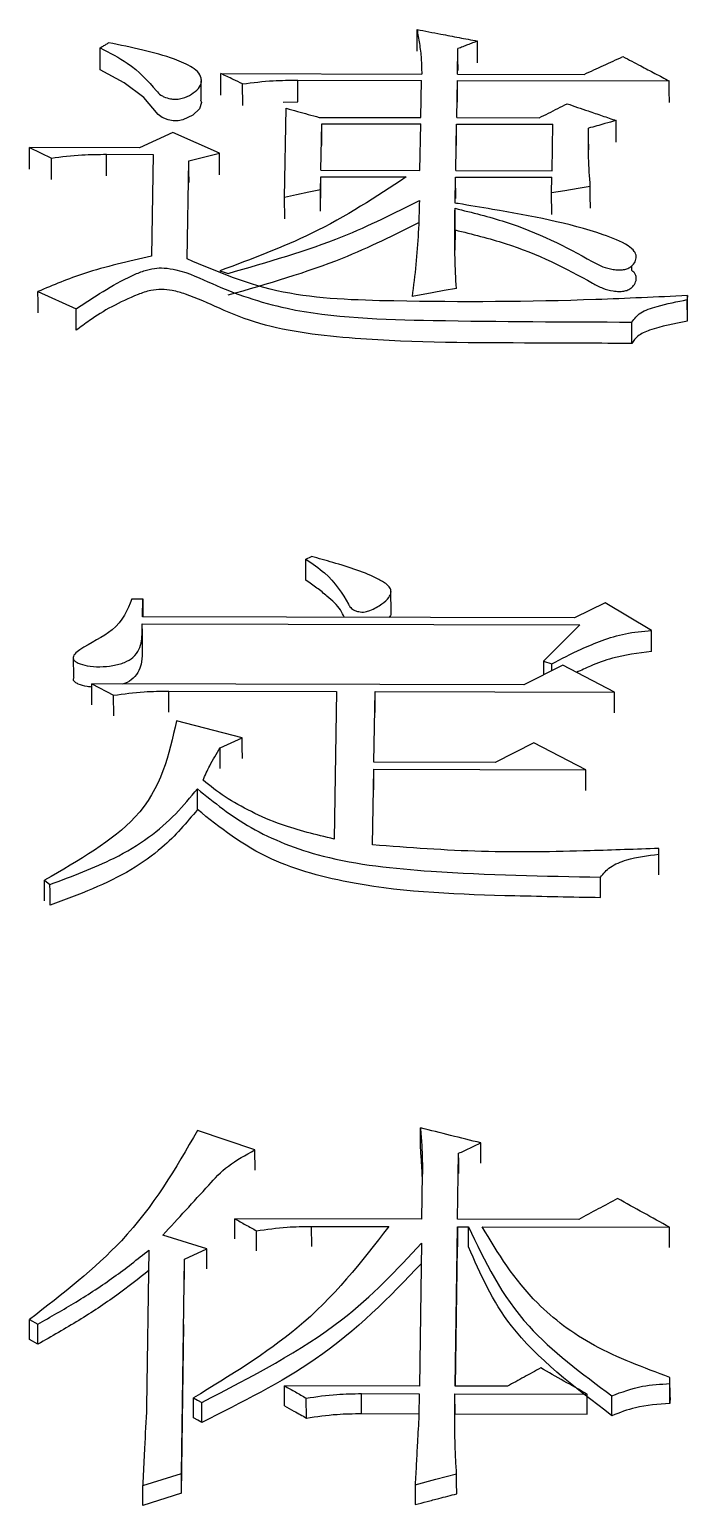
# Model space of a CAD drawing. Header units: millimetres. Extents: x 2448 to 4397, y 790 to 2168.
# Drawn here: x 2850.18 to 2852.51, y 2004.4 to 2009.62 of the extents above; entities that cross this region are included whole.
import ezdxf

# ---------------------------------------------------------------- set-up
doc = ezdxf.new("R2010")
doc.units = ezdxf.units.MM

msp = doc.modelspace()

# ---------------------------------------------------------------- linework, layer by layer
at = {"color": 7, "linetype": 'Continuous', "lineweight": 25}
for p, q in [((2850.4334, 2009.4802), (2850.4331, 2009.5574)), ((2851.697, 2009.4646), (2851.6987, 2009.5547)), ((2850.8598, 2009.4664), (2851.5705, 2009.4648)), ((2850.8601, 2009.3896), (2850.8598, 2009.4664)), ((2850.7903, 2009.4456), (2850.7903, 2009.4508)), ((2850.7906, 2009.3736), (2850.7904, 2009.4406)), ((2850.9373, 2009.3534), (2850.937, 2009.4301)), ((2851.132, 2009.4432), (2851.5701, 2009.4423)), ((2851.1323, 2009.3661), (2851.132, 2009.4432)), ((2851.5676, 2009.3107), (2851.5701, 2009.4423)), ((2851.6942, 2009.3105), (2851.6966, 2009.442)), ((2851.6966, 2009.442), (2852.4462, 2009.4403)), ((2851.6969, 2009.3653), (2851.6966, 2009.442)), ((2851.697, 2009.4646), (2852.1448, 2009.4636)), ((2851.0808, 2009.3648), (2851.1323, 2009.3661)), ((2851.0854, 2009.0278), (2851.0912, 2009.3436)), ((2851.2074, 2009.3115), (2851.5676, 2009.3107)), ((2851.6942, 2009.3105), (2851.9862, 2009.3098)), ((2850.6905, 2009.258), (2850.5726, 2009.2034)), ((2850.8546, 2009.1845), (2850.6905, 2009.258)), ((2851.2137, 2009.1241), (2851.2167, 2009.2887)), ((2851.2167, 2009.2887), (2851.5672, 2009.288)), ((2851.217, 2009.2123), (2851.2167, 2009.2887)), ((2851.5642, 2009.1234), (2851.5672, 2009.288)), ((2851.6907, 2009.1231), (2851.6938, 2009.2877)), ((2851.6938, 2009.2877), (2852.0345, 2009.287)), ((2851.6941, 2009.2113), (2851.6938, 2009.2877)), ((2852.0315, 2009.1223), (2852.0345, 2009.287)), ((2850.1832, 2009.2043), (2850.2604, 2009.1675)), ((2850.5726, 2009.2034), (2850.1832, 2009.2043)), ((2850.1835, 2009.128), (2850.1832, 2009.2043)), ((2850.2607, 2009.0912), (2850.2604, 2009.1675)), ((2850.4554, 2009.1808), (2850.6209, 2009.1804)), ((2850.4557, 2009.1041), (2850.4554, 2009.1808)), ((2850.6209, 2009.1804), (2850.6144, 2008.8202)), ((2850.7408, 2008.8106), (2850.747, 2009.1573)), ((2850.747, 2009.1573), (2850.8546, 2009.1845)), ((2851.2125, 2009.0551), (2851.2133, 2009.1012)), ((2851.2133, 2009.1012), (2851.5149, 2009.1005)), ((2851.2136, 2009.025), (2851.2133, 2009.1012)), ((2851.2137, 2009.1241), (2851.5642, 2009.1234)), ((2851.6886, 2009.008), (2851.6903, 2009.1001)), ((2851.6903, 2009.1001), (2852.031, 2009.0994)), ((2851.6906, 2009.024), (2851.6903, 2009.1001)), ((2851.6907, 2009.1231), (2852.0315, 2009.1223)), ((2852.03, 2009.0442), (2852.031, 2009.0994)), ((2851.0857, 2008.9518), (2851.0854, 2009.0278)), ((2852.0303, 2008.9681), (2852.03, 2009.0442)), ((2851.6886, 2008.9131), (2851.6882, 2008.8415)), ((2852.3135, 2008.8451), (2852.3135, 2008.8474)), ((2852.3138, 2008.7712), (2852.3137, 2008.7864)), ((2850.213, 2008.695), (2850.3482, 2008.6337)), ((2850.3485, 2008.5578), (2850.3482, 2008.6337)), ((2852.5103, 2008.6806), (2852.51, 2008.6665)), ((2852.5103, 2008.5911), (2852.51, 2008.6665)), ((2852.5106, 2008.6051), (2852.5103, 2008.6806)), ((2852.3143, 2008.5112), (2852.3139, 2008.5871)), ((2851.1604, 2007.7479), (2851.18, 2007.7576)), ((2850.5447, 2007.6073), (2850.5836, 2007.6072)), ((2850.5825, 2007.5433), (2850.5836, 2007.6072)), ((2850.5836, 2007.6072), (2850.5839, 2007.5433)), ((2851.4622, 2007.5608), (2851.4618, 2007.6352)), ((2852.2189, 2007.5938), (2852.1109, 2007.54)), ((2852.3828, 2007.4951), (2852.2189, 2007.5938)), ((2852.1109, 2007.54), (2850.5825, 2007.5433)), ((2850.5821, 2007.5187), (2852.13, 2007.5153)), ((2850.5831, 2007.4273), (2850.5828, 2007.5012)), ((2852.13, 2007.5153), (2852.0013, 2007.3872)), ((2852.3831, 2007.4207), (2852.3828, 2007.495)), ((2850.338, 2007.4025), (2850.3384, 2007.3288)), ((2852.0013, 2007.3872), (2852.0303, 2007.3772)), ((2852.0692, 2007.3722), (2851.9318, 2007.303)), ((2852.2526, 2007.2775), (2852.0692, 2007.3722)), ((2850.4033, 2007.3063), (2850.4806, 2007.2664)), ((2851.9318, 2007.303), (2850.4033, 2007.3063)), ((2850.4037, 2007.2322), (2850.4033, 2007.3063)), ((2850.6755, 2007.2809), (2851.2694, 2007.2796)), ((2850.6759, 2007.2068), (2850.6755, 2007.2809)), ((2851.2694, 2007.2796), (2851.2608, 2006.7572)), ((2851.4015, 2007.0294), (2851.4056, 2007.2793)), ((2851.4056, 2007.2793), (2852.2526, 2007.2775)), ((2850.4809, 2007.1929), (2850.4806, 2007.2664)), ((2850.9357, 2007.1157), (2850.703, 2007.1762)), ((2850.8572, 2007.0808), (2850.9357, 2007.1157)), ((2850.8576, 2007.0075), (2850.8572, 2007.0808)), ((2851.9673, 2007.0984), (2851.8299, 2007.0285)), ((2852.1507, 2007.0027), (2851.9673, 2007.0984)), ((2851.8299, 2007.0285), (2851.4015, 2007.0294)), ((2851.3968, 2006.7365), (2851.4011, 2007.0043)), ((2851.4011, 2007.0043), (2852.1507, 2007.0027)), ((2850.7773, 2006.8616), (2850.777, 2006.9352)), ((2852.4088, 2006.7039), (2852.4091, 2006.7242)), ((2852.4091, 2006.631), (2852.4088, 2006.7039)), ((2852.4094, 2006.6513), (2852.4091, 2006.7242)), ((2850.2363, 2006.6118), (2850.2555, 2006.5965)), ((2850.2366, 2006.5387), (2850.2363, 2006.6118)), ((2850.9807, 2005.6574), (2850.7774, 2005.7263)), ((2850.9811, 2005.5857), (2850.9807, 2005.6574)), ((2851.6974, 2005.4121), (2851.701, 2005.6453)), ((2851.5709, 2005.4124), (2851.5733, 2005.5715)), ((2851.5709, 2005.4124), (2850.9089, 2005.4138)), ((2850.9093, 2005.3424), (2850.9089, 2005.4138)), ((2852.1258, 2005.4112), (2851.6974, 2005.4121)), ((2850.81, 2005.3074), (2850.6549, 2005.3558)), ((2850.9865, 2005.2997), (2850.9861, 2005.371)), ((2851.1811, 2005.3866), (2851.4536, 2005.386)), ((2851.1815, 2005.3152), (2851.1811, 2005.3866)), ((2851.6886, 2004.8212), (2851.697, 2005.3855)), ((2851.697, 2005.3855), (2851.736, 2005.3854)), ((2851.7847, 2005.3853), (2852.4466, 2005.3838)), ((2850.6054, 2005.3025), (2850.5972, 2004.7475)), ((2850.7315, 2005.2702), (2850.81, 2005.3074)), ((2851.5696, 2005.3271), (2851.5621, 2004.8215)), ((2851.6901, 2004.8212), (2851.6974, 2005.314)), ((2850.7203, 2004.5127), (2850.7315, 2005.2702)), ((2850.1831, 2005.0568), (2850.2121, 2005.0406)), ((2850.1835, 2004.9858), (2850.1831, 2005.0568)), ((2850.7207, 2004.4424), (2850.7295, 2005.0394)), ((2850.2125, 2004.9696), (2850.1835, 2004.9858)), ((2851.5621, 2004.8215), (2851.0851, 2004.8225)), ((2851.0855, 2004.7518), (2851.0851, 2004.8225)), ((2851.8736, 2004.8208), (2851.6886, 2004.8212)), ((2852.4481, 2004.8304), (2852.4485, 2004.852)), ((2852.4485, 2004.7597), (2852.4481, 2004.8304)), ((2852.4489, 2004.7813), (2852.4485, 2004.852)), ((2850.7635, 2004.7092), (2850.7631, 2004.7798)), ((2851.1627, 2004.7083), (2851.1623, 2004.7789)), ((2851.3573, 2004.7948), (2851.5617, 2004.7943)), ((2851.3577, 2004.7242), (2851.3573, 2004.7948)), ((2851.5617, 2004.7943), (2851.5606, 2004.7183)), ((2851.6874, 2004.7343), (2851.6882, 2004.7941)), ((2851.6882, 2004.7941), (2852.1555, 2004.793)), ((2851.6886, 2004.7234), (2851.6882, 2004.7941)), ((2852.2434, 2004.7168), (2852.243, 2004.7874)), ((2852.4489, 2004.7813), (2852.4485, 2004.7597)), ((2850.7925, 2004.6929), (2850.7921, 2004.7635)), ((2851.3577, 2004.7242), (2851.5607, 2004.7237)), ((2851.6886, 2004.7234), (2852.1559, 2004.7224)), ((2850.5834, 2004.4691), (2850.7203, 2004.5127)), ((2850.5838, 2004.399), (2850.5834, 2004.4691)), ((2850.7207, 2004.4424), (2850.5838, 2004.399))]:
    msp.add_line(p, q, dxfattribs=at)
at = {"color": 7, "linetype": 'Continuous', "lineweight": 25, "flags": 128}
for points in [[(2851.5542, 2009.5453), (2851.5541, 2009.5883), (2851.5539, 2009.6223)], [(2851.7677, 2009.5045), (2851.7675, 2009.5475), (2851.7674, 2009.5815)], [(2851.699, 2009.4778), (2851.6988, 2009.5207), (2851.6987, 2009.5547)], [(2850.7883, 2009.373), (2850.7915, 2009.3639), (2850.7841, 2009.3412), (2850.7606, 2009.3193), (2850.7256, 2009.3026), (2850.7094, 2009.2992), (2850.6917, 2009.2989), (2850.6737, 2009.3021), (2850.6528, 2009.3106), (2850.6376, 2009.3221), (2850.5873, 2009.3819), (2850.5182, 2009.4333), (2850.4334, 2009.4802), (2850.4334, 2009.4802)], [(2852.4465, 2009.3636), (2852.4463, 2009.4064), (2852.4462, 2009.4403)], [(2852.1611, 2009.1966), (2852.1609, 2009.2392), (2852.1608, 2009.273)], [(2852.2589, 2009.2237), (2852.2588, 2009.2663), (2852.2586, 2009.3001)], [(2850.7473, 2009.081), (2850.7472, 2009.1235), (2850.747, 2009.1573)], [(2850.8549, 2009.1082), (2850.8547, 2009.1508), (2850.8546, 2009.1845)], [(2851.2125, 2009.0551), (2851.1707, 2009.0462), (2851.1281, 2009.037), (2851.0854, 2009.0278)], [(2851.2128, 2008.9791), (2851.2126, 2009.0215), (2851.2125, 2009.0551)], [(2852.1668, 2009.0669), (2852.1238, 2009.0597), (2852.0769, 2009.0519), (2852.03, 2009.0442)], [(2852.1671, 2008.9903), (2852.1669, 2009.0332), (2852.1668, 2009.0669)], [(2851.6886, 2008.9136), (2851.6885, 2008.9343), (2851.6884, 2008.9555), (2851.6883, 2008.9895)], [(2850.8568, 2008.7684), (2850.8713, 2008.7637), (2850.8858, 2008.759)], [(2850.2133, 2008.6195), (2850.2132, 2008.6381), (2850.2131, 2008.6573), (2850.213, 2008.695)], [(2851.693, 2008.7058), (2851.6502, 2008.6982), (2851.6074, 2008.6906), (2851.5367, 2008.678)], [(2851.1608, 2007.6732), (2851.1606, 2007.6993), (2851.1605, 2007.7236), (2851.1604, 2007.7479)], [(2852.0013, 2007.3872), (2852.0015, 2007.3456), (2852.0015, 2007.3381)], [(2852.0304, 2007.3527), (2852.0304, 2007.3542), (2852.0303, 2007.3772)], [(2851.406, 2007.2058), (2851.4058, 2007.2467), (2851.4056, 2007.2793)], [(2852.2529, 2007.2039), (2852.2528, 2007.2449), (2852.2526, 2007.2775)], [(2850.936, 2007.0424), (2850.9358, 2007.0832), (2850.9357, 2007.1157)], [(2851.4015, 2006.9311), (2851.4013, 2006.9719), (2851.4011, 2007.0043)], [(2852.1511, 2006.9295), (2852.1509, 2006.9703), (2852.1507, 2007.0027)], [(2850.2559, 2006.5237), (2850.2558, 2006.5499), (2850.2556, 2006.5732), (2850.2555, 2006.5965)], [(2852.2034, 2006.5501), (2852.2033, 2006.5703), (2852.2032, 2006.5908), (2852.203, 2006.6228)], [(2851.5664, 2005.6632), (2851.5662, 2005.7035), (2851.5661, 2005.7352)], [(2851.7798, 2005.6103), (2851.7796, 2005.6504), (2851.7794, 2005.682)], [(2851.7014, 2005.5736), (2851.7012, 2005.6137), (2851.701, 2005.6453)], [(2851.697, 2005.3855), (2851.6973, 2005.3455), (2851.6974, 2005.3141)], [(2851.7364, 2005.314), (2851.7363, 2005.3408), (2851.736, 2005.3854)], [(2852.447, 2005.3125), (2852.4468, 2005.3524), (2852.4466, 2005.3838)], [(2850.8103, 2005.2361), (2850.8101, 2005.276), (2850.81, 2005.3074)], [(2850.7319, 2005.199), (2850.7317, 2005.2388), (2850.7315, 2005.2702)], [(2850.2125, 2004.9696), (2850.2123, 2005.0094), (2850.2121, 2005.0406)], [(2850.7632, 2004.7798), (2850.7777, 2004.7716), (2850.7921, 2004.7635)], [(2852.1559, 2004.7224), (2852.1557, 2004.762), (2852.1555, 2004.793)], [(2850.7925, 2004.6929), (2850.7781, 2004.701), (2850.7636, 2004.7092)], [(2850.7207, 2004.4424), (2850.7205, 2004.4818), (2850.7203, 2004.5127)], [(2851.5473, 2004.4725), (2851.6205, 2004.4915), (2851.6938, 2004.5105)], [(2851.6942, 2004.4403), (2851.694, 2004.4797), (2851.6938, 2004.5105)], [(2851.5473, 2004.4725), (2851.5475, 2004.4332), (2851.5477, 2004.4023)]]:
    msp.add_lwpolyline(points, dxfattribs=at)
at = {"color": 7, "linetype": 'Continuous', "lineweight": 25}
for points, knots in [([(2851.5539, 2009.6223), (2851.5569, 2009.6057), (2851.5631, 2009.5714), (2851.5695, 2009.5189), (2851.5702, 2009.4829), (2851.5705, 2009.4648)], [0, 0, 0, 0, 0.317092, 0.658265, 1, 1, 1, 1]), ([(2851.5539, 2009.6223), (2851.582, 2009.6169), (2851.6316, 2009.6074), (2851.7027, 2009.5938), (2851.7458, 2009.5856), (2851.7674, 2009.5815)], [0, 0, 0, 0, 0.394364, 0.697182, 1, 1, 1, 1]), ([(2850.4331, 2009.5574), (2850.4668, 2009.5402), (2850.5522, 2009.4965), (2850.6063, 2009.4344), (2850.6436, 2009.3923), (2850.6609, 2009.3829), (2850.6777, 2009.3773), (2850.6972, 2009.375), (2850.7156, 2009.3765), (2850.7391, 2009.3836), (2850.765, 2009.3979), (2850.7874, 2009.4189), (2850.7937, 2009.4439), (2850.7848, 2009.4681), (2850.7526, 2009.4944), (2850.6854, 2009.5229), (2850.5837, 2009.5508), (2850.5033, 2009.5671), (2850.4627, 2009.5753)], [0, 0, 0, 0, 0.1333215, 0.3381919, 0.368461, 0.3835487, 0.4086731, 0.4237888, 0.4389985, 0.4596728, 0.4991517, 0.5439995, 0.5879971, 0.6338227, 0.6754266, 0.7558862, 0.8768409, 1, 1, 1, 1]), ([(2850.4331, 2009.5574), (2850.4356, 2009.5589), (2850.4418, 2009.5627), (2850.4517, 2009.5686), (2850.459, 2009.5731), (2850.4627, 2009.5753)], [0, 0, 0, 0, 0.25285, 0.626401, 1, 1, 1, 1]), ([(2851.7674, 2009.5815), (2851.7616, 2009.5792), (2851.7502, 2009.5748), (2851.733, 2009.5681), (2851.7159, 2009.5614), (2851.7044, 2009.5569), (2851.6987, 2009.5547)], [0, 0, 0, 0, 0.25, 0.5, 0.75, 1, 1, 1, 1]), ([(2852.1448, 2009.4636), (2852.1678, 2009.4741), (2852.2021, 2009.4898), (2852.2479, 2009.5107), (2852.2709, 2009.5212), (2852.2823, 2009.5264)], [0, 0, 0, 0, 0.5, 0.75, 1, 1, 1, 1]), ([(2852.2823, 2009.5264), (2852.3033, 2009.5154), (2852.3411, 2009.4956), (2852.3957, 2009.4669), (2852.4294, 2009.4492), (2852.4462, 2009.4403)], [0, 0, 0, 0, 0.383556, 0.691778, 1, 1, 1, 1]), ([(2850.937, 2009.4301), (2850.926, 2009.4353), (2850.9076, 2009.4439), (2850.8818, 2009.456), (2850.8672, 2009.4629), (2850.8598, 2009.4664)], [0, 0, 0, 0, 0.4296251, 0.7148125, 1, 1, 1, 1]), ([(2850.937, 2009.4301), (2850.9729, 2009.4345), (2851.0371, 2009.4424), (2851.1029, 2009.443), (2851.132, 2009.4432)], [0, 0, 0, 0, 0.558776, 1, 1, 1, 1]), ([(2851.0912, 2009.3436), (2851.1044, 2009.34), (2851.1304, 2009.3328), (2851.1691, 2009.3221), (2851.1947, 2009.3151), (2851.2074, 2009.3115)], [0, 0, 0, 0, 0.3411052, 0.6705526, 1, 1, 1, 1]), ([(2851.9862, 2009.3098), (2851.997, 2009.3153), (2852.0188, 2009.3263), (2852.0515, 2009.3429), (2852.0735, 2009.354), (2852.0845, 2009.3596)], [0, 0, 0, 0, 0.3286237, 0.6643118, 1, 1, 1, 1]), ([(2852.0845, 2009.3596), (2852.1095, 2009.3511), (2852.151, 2009.3369), (2852.2091, 2009.3171), (2852.2421, 2009.3058), (2852.2586, 2009.3001)], [0, 0, 0, 0, 0.430718, 0.715359, 1, 1, 1, 1]), ([(2852.1668, 2009.0669), (2852.1643, 2009.1009), (2852.1606, 2009.1523), (2852.1603, 2009.221), (2852.1606, 2009.2557), (2852.1608, 2009.273)], [0, 0, 0, 0, 0.493257, 0.746615, 1, 1, 1, 1]), ([(2852.2586, 2009.3001), (2852.2454, 2009.2965), (2852.2224, 2009.2901), (2852.1898, 2009.2811), (2852.1705, 2009.2757), (2852.1608, 2009.273)], [0, 0, 0, 0, 0.406795, 0.703397, 1, 1, 1, 1]), ([(2850.2604, 2009.1675), (2850.2963, 2009.172), (2850.3605, 2009.18), (2850.4263, 2009.1805), (2850.4554, 2009.1808)], [0, 0, 0, 0, 0.558776, 1, 1, 1, 1]), ([(2851.5149, 2009.1005), (2851.4094, 2009.0304), (2851.2189, 2008.904), (2850.9685, 2008.8102), (2850.8568, 2008.7684)], [0, 0, 0, 0, 0.554072, 1, 1, 1, 1]), ([(2850.8858, 2008.759), (2851.0252, 2008.7992), (2851.272, 2008.8704), (2851.4742, 2008.9729), (2851.5622, 2009.0175)], [0, 0, 0, 0, 0.564767, 1, 1, 1, 1]), ([(2851.5623, 2009.0175), (2851.5613, 2008.9795), (2851.5595, 2008.9042), (2851.5506, 2008.791), (2851.5413, 2008.7157), (2851.5367, 2008.678)], [0, 0, 0, 0, 0.3378389, 0.6688302, 1, 1, 1, 1]), ([(2851.6883, 2008.9895), (2851.7488, 2008.9746), (2851.9323, 2008.9293), (2852.0926, 2008.8476), (2852.2067, 2008.7829), (2852.2407, 2008.7737), (2852.2664, 2008.771), (2852.2849, 2008.7719), (2852.301, 2008.7765), (2852.3157, 2008.7862), (2852.3266, 2008.8008), (2852.3311, 2008.819), (2852.3238, 2008.8391), (2852.2879, 2008.8682), (2852.1289, 2008.9307), (2851.9155, 2008.9698), (2851.7363, 2009.0002), (2851.6921, 2009.0074), (2851.6886, 2009.008)], [0, 0, 0, 0, 0.124905, 0.379272, 0.411286, 0.436583, 0.449501, 0.460043, 0.470679, 0.482828, 0.503112, 0.524905, 0.546796, 0.573745, 0.645863, 0.913176, 0.993139, 1, 1, 1, 1]), ([(2851.693, 2008.7058), (2851.6912, 2008.742), (2851.6879, 2008.8076), (2851.6874, 2008.9021), (2851.688, 2008.9604), (2851.6883, 2008.9895)], [0, 0, 0, 0, 0.380581, 0.690284, 1, 1, 1, 1]), ([(2850.8861, 2008.6829), (2851.0255, 2008.723), (2851.2723, 2008.7941), (2851.4745, 2008.8965), (2851.5625, 2008.9411)], [0, 0, 0, 0, 0.564826, 1, 1, 1, 1]), ([(2851.6886, 2008.9131), (2851.7491, 2008.8982), (2851.9327, 2008.853), (2852.0929, 2008.7713), (2852.2071, 2008.7067), (2852.2411, 2008.6975), (2852.2668, 2008.6948), (2852.2853, 2008.6958), (2852.3014, 2008.7004), (2852.3161, 2008.7102), (2852.327, 2008.7248), (2852.3311, 2008.7429), (2852.3265, 2008.7592), (2852.3161, 2008.7673), (2852.3123, 2008.7702)], [0, 0, 0, 0, 0.223354, 0.678208, 0.73509, 0.780509, 0.803506, 0.822365, 0.84139, 0.863166, 0.899495, 0.938502, 0.977556, 1, 1, 1, 1]), ([(2850.6144, 2008.8202), (2850.5331, 2008.8018), (2850.3892, 2008.7692), (2850.2665, 2008.7175), (2850.213, 2008.695)], [0, 0, 0, 0, 0.564344, 1, 1, 1, 1]), ([(2852.5103, 2008.6806), (2852.4024, 2008.6755), (2852.0566, 2008.659), (2851.5836, 2008.6562), (2851.0619, 2008.6731), (2850.8485, 2008.7643), (2850.7405, 2008.8105)], [0, 0, 0, 0, 0.176118, 0.564379, 0.779513, 1, 1, 1, 1]), ([(2850.3482, 2008.6337), (2850.4104, 2008.6753), (2850.4834, 2008.7241), (2850.5838, 2008.7681), (2850.6223, 2008.778), (2850.6626, 2008.7793), (2850.7385, 2008.766), (2850.865, 2008.7026), (2851.1473, 2008.6046), (2851.6751, 2008.5888), (2852.0811, 2008.5877), (2852.3139, 2008.5871)], [0, 0, 0, 0, 0.1369576, 0.1606959, 0.1793812, 0.1950437, 0.2154685, 0.2883417, 0.4325688, 0.674552, 1, 1, 1, 1]), ([(2852.3142, 2008.5112), (2852.2007, 2008.5118), (2851.8739, 2008.5135), (2851.432, 2008.5129), (2851.0417, 2008.5587), (2850.8589, 2008.6321), (2850.7649, 2008.6777), (2850.6932, 2008.6987), (2850.6503, 2008.7037), (2850.6065, 2008.6993), (2850.5138, 2008.6649), (2850.4252, 2008.6167), (2850.3637, 2008.5694), (2850.3485, 2008.5578)], [0, 0, 0, 0, 0.157364, 0.452773, 0.615188, 0.696391, 0.767218, 0.7914, 0.809119, 0.827004, 0.851325, 0.963368, 1, 1, 1, 1]), ([(2852.3139, 2008.5871), (2852.3225, 2008.5987), (2852.3402, 2008.6226), (2852.4157, 2008.6479), (2852.474, 2008.6594), (2852.51, 2008.6665)], [0, 0, 0, 0, 0.26574, 0.546928, 1, 1, 1, 1]), ([(2852.5103, 2008.5905), (2852.4643, 2008.5815), (2852.4008, 2008.5691), (2852.3315, 2008.5395), (2852.3199, 2008.5205), (2852.3143, 2008.5112)], [0, 0, 0, 0, 0.573338, 0.791762, 1, 1, 1, 1]), ([(2851.1604, 2007.7479), (2851.1836, 2007.7321), (2851.2522, 2007.685), (2851.2927, 2007.6232), (2851.3178, 2007.576), (2851.3315, 2007.5672), (2851.3459, 2007.5621), (2851.359, 2007.5603), (2851.373, 2007.5615), (2851.3993, 2007.57), (2851.4279, 2007.5874), (2851.4541, 2007.6091), (2851.4629, 2007.6281), (2851.4611, 2007.6433), (2851.4472, 2007.6602), (2851.3853, 2007.6968), (2851.2887, 2007.7273), (2851.2054, 2007.7505), (2851.18, 2007.7576)], [0, 0, 0, 0, 0.116276, 0.344807, 0.36862, 0.392613, 0.409461, 0.422044, 0.43469, 0.453213, 0.516657, 0.566689, 0.599724, 0.625626, 0.651478, 0.703426, 0.909309, 1, 1, 1, 1]), ([(2851.2969, 2007.5418), (2851.2928, 2007.5506), (2851.2803, 2007.5777), (2851.2426, 2007.6116), (2851.2006, 2007.6462), (2851.174, 2007.6642), (2851.1608, 2007.6732)], [0, 0, 0, 0, 0.177984, 0.543103, 0.771142, 1, 1, 1, 1]), ([(2850.5447, 2007.6073), (2850.5292, 2007.568), (2850.5011, 2007.497), (2850.3883, 2007.4478), (2850.3414, 2007.4129), (2850.3349, 2007.3973), (2850.3434, 2007.3863), (2850.3597, 2007.3774), (2850.3894, 2007.3692), (2850.4323, 2007.366), (2850.4781, 2007.3702), (2850.5204, 2007.3808), (2850.5659, 2007.4089), (2850.5824, 2007.4589), (2850.5822, 2007.4988), (2850.5821, 2007.5187)], [0, 0, 0, 0, 0.229967, 0.416442, 0.453146, 0.48729, 0.503831, 0.521953, 0.561603, 0.612123, 0.663703, 0.71452, 0.762653, 0.881431, 1, 1, 1, 1]), ([(2851.4615, 2007.5602), (2851.4617, 2007.5561), (2851.4621, 2007.5496), (2851.4571, 2007.5437), (2851.4552, 2007.5414)], [0, 0, 0, 0, 0.618819, 1, 1, 1, 1]), ([(2852.0303, 2007.3772), (2852.0644, 2007.3952), (2852.1209, 2007.425), (2852.2084, 2007.4605), (2852.2895, 2007.4874), (2852.3515, 2007.4925), (2852.3828, 2007.495)], [0, 0, 0, 0, 0.334478, 0.553297, 0.775018, 1, 1, 1, 1]), ([(2850.5815, 2007.4268), (2850.5815, 2007.4126), (2850.5816, 2007.3784), (2850.565, 2007.3358), (2850.5302, 2007.3108), (2850.5142, 2007.3068), (2850.5114, 2007.3061)], [0, 0, 0, 0, 0.321846, 0.777049, 0.96161, 1, 1, 1, 1]), ([(2852.3831, 2007.4207), (2852.3357, 2007.4149), (2852.2581, 2007.4055), (2852.1747, 2007.3731), (2852.1346, 2007.3546), (2852.118, 2007.3469)], [0, 0, 0, 0, 0.479849, 0.786199, 1, 1, 1, 1]), ([(2850.4034, 2007.2954), (2850.398, 2007.2957), (2850.3807, 2007.2967), (2850.3599, 2007.3034), (2850.344, 2007.312), (2850.3365, 2007.3204), (2850.3394, 2007.3261), (2850.3409, 2007.3289)], [0, 0, 0, 0, 0.165632, 0.52781, 0.693272, 0.844229, 1, 1, 1, 1]), ([(2850.4806, 2007.2664), (2850.5164, 2007.2713), (2850.5806, 2007.28), (2850.6465, 2007.2806), (2850.6755, 2007.2809)], [0, 0, 0, 0, 0.558776, 1, 1, 1, 1]), ([(2850.703, 2007.1762), (2850.6765, 2007.0561), (2850.6286, 2006.8382), (2850.3578, 2006.6819), (2850.2363, 2006.6118)], [0, 0, 0, 0, 0.551329, 1, 1, 1, 1]), ([(2850.7969, 2006.9654), (2850.8044, 2006.9826), (2850.8167, 2007.0108), (2850.8384, 2007.049), (2850.8509, 2007.0702), (2850.8572, 2007.0808)], [0, 0, 0, 0, 0.441366, 0.720629, 1, 1, 1, 1]), ([(2851.2608, 2006.7572), (2851.1967, 2006.7726), (2851.0918, 2006.7979), (2850.9667, 2006.8531), (2850.8729, 2006.9054), (2850.8221, 2006.9455), (2850.7969, 2006.9654)], [0, 0, 0, 0, 0.346818, 0.567669, 0.785316, 1, 1, 1, 1]), ([(2850.2555, 2006.5965), (2850.3337, 2006.6257), (2850.4614, 2006.6735), (2850.6081, 2006.7611), (2850.7033, 2006.8457), (2850.7525, 2006.9055), (2850.777, 2006.9352)], [0, 0, 0, 0, 0.347871, 0.568479, 0.785366, 1, 1, 1, 1]), ([(2850.777, 2006.9352), (2850.8359, 2006.8872), (2850.9544, 2006.7907), (2851.2385, 2006.6769), (2851.673, 2006.632), (2852.0035, 2006.6263), (2852.203, 2006.6228)], [0, 0, 0, 0, 0.189845, 0.381751, 0.626901, 1, 1, 1, 1]), ([(2850.7773, 2006.8616), (2850.7386, 2006.8157), (2850.6745, 2006.7395), (2850.5447, 2006.6457), (2850.4074, 2006.5795), (2850.3066, 2006.5421), (2850.2559, 2006.5234)], [0, 0, 0, 0, 0.332223, 0.55086, 0.773951, 1, 1, 1, 1]), ([(2852.2034, 2006.5497), (2852.1025, 2006.5516), (2851.8106, 2006.5573), (2851.4054, 2006.5712), (2851.0005, 2006.6823), (2850.8567, 2006.7979), (2850.7774, 2006.8616)], [0, 0, 0, 0, 0.188791, 0.545991, 0.749598, 1, 1, 1, 1]), ([(2852.4091, 2006.7242), (2852.3283, 2006.7213), (2852.1197, 2006.7137), (2851.7805, 2006.7077), (2851.5252, 2006.7269), (2851.3968, 2006.7365)], [0, 0, 0, 0, 0.239399, 0.617731, 1, 1, 1, 1]), ([(2852.203, 2006.6228), (2852.2133, 2006.6352), (2852.2341, 2006.6605), (2852.3076, 2006.6911), (2852.3701, 2006.699), (2852.4088, 2006.7039)], [0, 0, 0, 0, 0.268214, 0.547278, 1, 1, 1, 1]), ([(2850.7774, 2005.7263), (2850.7002, 2005.5924), (2850.5611, 2005.3512), (2850.2995, 2005.1474), (2850.1831, 2005.0568)], [0, 0, 0, 0, 0.555303, 1, 1, 1, 1]), ([(2851.5661, 2005.7352), (2851.5676, 2005.7155), (2851.5706, 2005.6785), (2851.5726, 2005.624), (2851.5731, 2005.589), (2851.5733, 2005.5715)], [0, 0, 0, 0, 0.360837, 0.680381, 1, 1, 1, 1]), ([(2851.7794, 2005.682), (2851.7439, 2005.6909), (2851.6728, 2005.7086), (2851.6016, 2005.7263), (2851.5661, 2005.7352)], [0, 0, 0, 0, 0.5, 1, 1, 1, 1]), ([(2850.6549, 2005.3558), (2850.7091, 2005.4146), (2850.7846, 2005.4966), (2850.8811, 2005.6035), (2850.9474, 2005.6393), (2850.9807, 2005.6574)], [0, 0, 0, 0, 0.557405, 0.777194, 1, 1, 1, 1]), ([(2851.573, 2005.5482), (2851.5729, 2005.5516), (2851.5726, 2005.5725), (2851.5703, 2005.6109), (2851.5677, 2005.6458), (2851.5664, 2005.6632)], [0, 0, 0, 0, 0.088831, 0.54436, 1, 1, 1, 1]), ([(2851.701, 2005.6453), (2851.7141, 2005.6514), (2851.7402, 2005.6636), (2851.7664, 2005.6759), (2851.7794, 2005.682)], [0, 0, 0, 0, 0.500003, 1, 1, 1, 1]), ([(2852.2632, 2005.4852), (2852.2403, 2005.4729), (2852.1945, 2005.4482), (2852.1487, 2005.4235), (2852.1258, 2005.4112)], [0, 0, 0, 0, 0.5000009, 1, 1, 1, 1]), ([(2852.4466, 2005.3838), (2852.4161, 2005.4008), (2852.3549, 2005.4346), (2852.2938, 2005.4684), (2852.2632, 2005.4852)], [0, 0, 0, 0, 0.5, 1, 1, 1, 1]), ([(2850.9089, 2005.4138), (2850.9218, 2005.4067), (2850.9475, 2005.3924), (2850.9733, 2005.3782), (2850.9861, 2005.371)], [0, 0, 0, 0, 0.500001, 1, 1, 1, 1]), ([(2851.4536, 2005.386), (2851.3571, 2005.2612), (2851.1831, 2005.0359), (2850.8927, 2004.8588), (2850.7631, 2004.7798)], [0, 0, 0, 0, 0.553896, 1, 1, 1, 1]), ([(2850.9861, 2005.371), (2851.022, 2005.3763), (2851.0862, 2005.3856), (2851.152, 2005.3863), (2851.1811, 2005.3866)], [0, 0, 0, 0, 0.5587761, 1, 1, 1, 1]), ([(2851.736, 2005.3854), (2851.7935, 2005.2636), (2851.8972, 2005.0438), (2852.1364, 2004.8665), (2852.243, 2004.7874)], [0, 0, 0, 0, 0.554101, 1, 1, 1, 1]), ([(2852.4485, 2004.852), (2852.3557, 2004.8866), (2852.1722, 2004.955), (2851.9326, 2005.1385), (2851.8404, 2005.2923), (2851.7847, 2005.3853)], [0, 0, 0, 0, 0.28756, 0.568921, 1, 1, 1, 1]), ([(2850.2121, 2005.0406), (2850.2576, 2005.0664), (2850.3515, 2005.1197), (2850.4841, 2005.2067), (2850.5649, 2005.2705), (2850.6054, 2005.3025)], [0, 0, 0, 0, 0.319197, 0.658625, 1, 1, 1, 1]), ([(2850.7921, 2004.7635), (2850.9689, 2004.8552), (2851.2816, 2005.0173), (2851.4824, 2005.2333), (2851.5696, 2005.3271)], [0, 0, 0, 0, 0.565542, 1, 1, 1, 1]), ([(2852.2434, 2004.7168), (2852.1101, 2004.8184), (2851.8741, 2004.9982), (2851.7781, 2005.2182), (2851.7364, 2005.3139)], [0, 0, 0, 0, 0.5651, 1, 1, 1, 1]), ([(2851.57, 2005.2558), (2851.4558, 2005.1369), (2851.2495, 2004.9221), (2850.9335, 2004.7636), (2850.7925, 2004.6929)], [0, 0, 0, 0, 0.553618, 1, 1, 1, 1]), ([(2850.6058, 2005.2312), (2850.5683, 2005.2016), (2850.4905, 2005.14), (2850.3586, 2005.0527), (2850.2613, 2004.9974), (2850.2125, 2004.9696)], [0, 0, 0, 0, 0.316307, 0.657274, 1, 1, 1, 1]), ([(2851.9914, 2004.8855), (2851.9718, 2004.8748), (2851.9325, 2004.8532), (2851.8932, 2004.8316), (2851.8736, 2004.8208)], [0, 0, 0, 0, 0.500001, 1, 1, 1, 1]), ([(2852.1555, 2004.793), (2852.1282, 2004.8085), (2852.0735, 2004.8393), (2852.0187, 2004.8701), (2851.9914, 2004.8855)], [0, 0, 0, 0, 0.5, 1, 1, 1, 1]), ([(2851.0851, 2004.8225), (2851.0979, 2004.8152), (2851.1237, 2004.8007), (2851.1494, 2004.7862), (2851.1623, 2004.7789)], [0, 0, 0, 0, 0.500001, 1, 1, 1, 1]), ([(2852.243, 2004.7874), (2852.2783, 2004.8004), (2852.342, 2004.824), (2852.4154, 2004.8284), (2852.4481, 2004.8304)], [0, 0, 0, 0, 0.554064, 1, 1, 1, 1]), ([(2851.1623, 2004.7789), (2851.1982, 2004.7842), (2851.2624, 2004.7938), (2851.3282, 2004.7945), (2851.3573, 2004.7948)], [0, 0, 0, 0, 0.558776, 1, 1, 1, 1]), ([(2850.5972, 2004.7475), (2850.5948, 2004.6988), (2850.5912, 2004.6282), (2850.5867, 2004.5352), (2850.5845, 2004.4912), (2850.5834, 2004.4691)], [0, 0, 0, 0, 0.526839, 0.763419, 1, 1, 1, 1]), ([(2851.0855, 2004.7518), (2851.0965, 2004.7456), (2851.1149, 2004.7352), (2851.1407, 2004.7207), (2851.1554, 2004.7125), (2851.1627, 2004.7083)], [0, 0, 0, 0, 0.429892, 0.714945, 1, 1, 1, 1]), ([(2851.1627, 2004.7083), (2851.1986, 2004.7136), (2851.2628, 2004.7231), (2851.3286, 2004.7239), (2851.3577, 2004.7242)], [0, 0, 0, 0, 0.558764, 1, 1, 1, 1]), ([(2851.5606, 2004.7183), (2851.5588, 2004.6859), (2851.5557, 2004.6289), (2851.5513, 2004.547), (2851.5486, 2004.4973), (2851.5473, 2004.4725)], [0, 0, 0, 0, 0.395832, 0.697916, 1, 1, 1, 1]), ([(2851.6938, 2004.5105), (2851.6927, 2004.5298), (2851.6903, 2004.5684), (2851.6874, 2004.643), (2851.6874, 2004.6983), (2851.6874, 2004.7343)], [0, 0, 0, 0, 0.257846, 0.515699, 1, 1, 1, 1]), ([(2852.4485, 2004.7597), (2852.4068, 2004.7569), (2852.3331, 2004.7519), (2852.2706, 2004.7274), (2852.2434, 2004.7168)], [0, 0, 0, 0, 0.565696, 1, 1, 1, 1]), ([(2851.5477, 2004.4023), (2851.5615, 2004.4059), (2851.5893, 2004.4131), (2851.6382, 2004.4258), (2851.6732, 2004.4349), (2851.6942, 2004.4403)], [0, 0, 0, 0, 0.284205, 0.56841, 1, 1, 1, 1])]:
    msp.add_open_spline(points, degree=3, knots=knots, dxfattribs=at)

doc.saveas('drawing.dxf')
